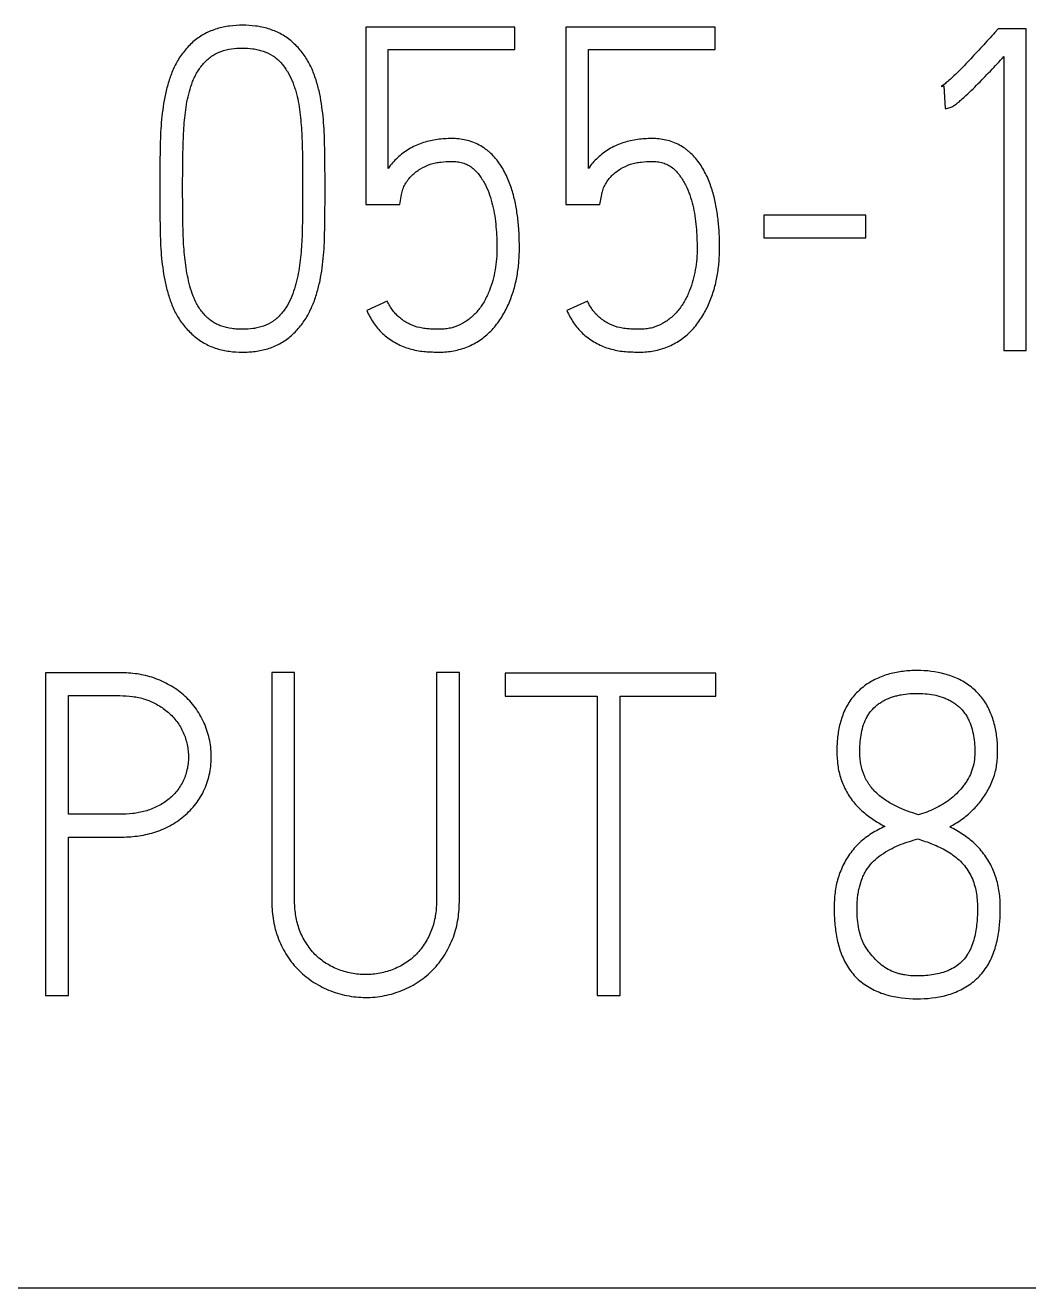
# Model space of a CAD drawing. Extents: x 0 to 420, y 0 to 297.
# Drawn here: x 144.33 to 149.3, y 171.51 to 177.76 of the extents above; entities that cross this region are included whole.
import ezdxf

# ---------------------------------------------------------------- set-up
doc = ezdxf.new("R2010")
doc.units = 0
doc.header["$LTSCALE"] = 23.1
doc.layers.add('10000_FRONT', color=7, linetype='CONTINUOUS')
doc.layers.add('10500_FRONT_LABELING', color=7, linetype='CONTINUOUS')

msp = doc.modelspace()

# ---------------------------------------------------------------- linework, layer by layer
at = {"layer": '10000_FRONT', "color": 7, "linetype": 'CONTINUOUS'}
msp.add_line((89.1666, 171.5061), (160.6666, 171.5061), dxfattribs=at)
at = {"layer": '10500_FRONT_LABELING', "color": 7, "linetype": 'CONTINUOUS'}
for p, q in [((146.016, 177.7536), (146.016, 176.8748)), ((146.755, 177.7536), (146.016, 177.7536)), ((146.755, 177.6426), (146.755, 177.7536)), ((147.0079, 177.7536), (147.0079, 176.8748)), ((147.7469, 177.7536), (147.0079, 177.7536)), ((147.7469, 177.6426), (147.7469, 177.7536)), ((149.1494, 177.7447), (149.1339, 177.7269)), ((149.2892, 177.7447), (149.1494, 177.7447)), ((149.2892, 176.1513), (149.2892, 177.7447)), ((146.1269, 177.0523), (146.1269, 177.6426)), ((146.1269, 177.6426), (146.755, 177.6426)), ((147.1189, 177.0523), (147.1189, 177.6426)), ((147.1189, 177.6426), (147.7469, 177.6426)), ((149.1783, 177.6071), (149.1783, 176.1513)), ((148.8676, 177.4584), (148.8809, 177.4629)), ((148.8809, 177.4629), (148.8876, 177.3497)), ((144.9952, 176.9635), (144.9952, 176.9391)), ((145.1084, 176.9391), (145.1084, 176.9635)), ((145.7031, 176.9635), (145.7031, 176.9391)), ((145.814, 176.9391), (145.814, 176.9635)), ((146.016, 176.8748), (146.1846, 176.8748)), ((146.1846, 176.8748), (146.1935, 176.9236)), ((147.0079, 176.8748), (147.1766, 176.8748)), ((147.1766, 176.8748), (147.1855, 176.9236)), ((147.9888, 176.8215), (147.9888, 176.7083)), ((148.4948, 176.8215), (147.9888, 176.8215)), ((148.4948, 176.7083), (148.4948, 176.8215)), ((147.9888, 176.7083), (148.4948, 176.7083)), ((146.1225, 176.3954), (146.0204, 176.3488)), ((147.1145, 176.3954), (147.0124, 176.3488)), ((149.1783, 176.1513), (149.2892, 176.1513)), ((144.4293, 174.5536), (144.4293, 172.9536)), ((144.7977, 174.5536), (144.4293, 174.5536)), ((145.55, 174.5558), (145.55, 173.4285)), ((145.6631, 174.5558), (145.55, 174.5558)), ((145.6631, 173.4285), (145.6631, 174.5558)), ((146.3666, 174.5558), (146.3666, 173.4285)), ((146.4798, 174.5558), (146.3666, 174.5558)), ((146.4798, 173.4285), (146.4798, 174.5558)), ((146.7061, 174.5513), (146.7061, 174.4382)), ((147.7514, 174.5513), (146.7061, 174.5513)), ((147.7514, 174.4382), (147.7514, 174.5513)), ((144.5425, 173.8523), (144.5425, 174.4404)), ((144.5425, 174.4404), (144.7977, 174.4404)), ((146.7061, 174.4382), (147.1633, 174.4382)), ((147.1633, 174.4382), (147.1633, 172.9536)), ((147.2765, 172.9536), (147.2765, 174.4382)), ((147.2765, 174.4382), (147.7514, 174.4382)), ((144.7977, 173.8523), (144.5425, 173.8523)), ((144.5425, 172.9536), (144.5425, 173.7391)), ((144.5425, 173.7391), (144.7977, 173.7391)), ((144.4293, 172.9536), (144.5425, 172.9536)), ((147.1633, 172.9536), (147.2765, 172.9536))]:
    msp.add_line(p, q, dxfattribs=at)
for points, knots in [([(145.814, 176.9635), (145.814, 177.0058), (145.8138, 177.0481), (145.8128, 177.1327), (145.8124, 177.1749), (145.809, 177.2593), (145.8058, 177.3013), (145.798, 177.3642), (145.7948, 177.3851), (145.7869, 177.4268), (145.7821, 177.4476), (145.7704, 177.489), (145.7637, 177.5094), (145.7479, 177.5491), (145.7387, 177.5685), (145.7223, 177.5964), (145.7164, 177.6055), (145.7041, 177.623), (145.6975, 177.6315), (145.677, 177.656), (145.662, 177.6711), (145.6371, 177.6917), (145.6284, 177.6983), (145.6105, 177.7103), (145.6013, 177.7158), (145.5731, 177.7307), (145.5533, 177.7387), (145.5223, 177.7481), (145.5118, 177.7508), (145.4907, 177.7553), (145.4802, 177.757), (145.4484, 177.7612), (145.4271, 177.7624), (145.3841, 177.7624), (145.3625, 177.7612), (145.32, 177.7555), (145.2991, 177.7512), (145.2684, 177.7418), (145.2582, 177.7382), (145.2382, 177.73), (145.209, 177.7164), (145.1824, 177.6984), (145.1575, 177.6778), (145.1495, 177.6705), (145.1344, 177.6553), (145.1272, 177.6473), (145.1134, 177.6309), (145.1069, 177.6224), (145.0946, 177.6048), (145.0887, 177.5957), (145.0724, 177.5679), (145.0633, 177.5486), (145.0476, 177.5091), (145.0409, 177.4888), (145.032, 177.458), (145.0293, 177.4476), (145.0242, 177.4268), (145.0219, 177.4164), (145.0157, 177.3851), (145.0123, 177.3642), (145.0038, 177.3014), (145.0003, 177.2593), (144.9968, 177.1749), (144.9964, 177.1327), (144.9954, 177.0481), (144.9952, 177.0058), (144.9952, 176.9635)], [0, 0, 0, 0, 0.0625, 0.0625, 0.125, 0.125, 0.1875, 0.1875, 0.21875, 0.21875, 0.25, 0.25, 0.28125, 0.28125, 0.3125, 0.3125, 0.328125, 0.328125, 0.34375, 0.34375, 0.375, 0.375, 0.390625, 0.390625, 0.40625, 0.40625, 0.4375, 0.4375, 0.453125, 0.453125, 0.46875, 0.46875, 0.5, 0.5, 0.53125, 0.53125, 0.5625, 0.5625, 0.578125, 0.578125, 0.59375, 0.625, 0.625, 0.640625, 0.640625, 0.65625, 0.65625, 0.671875, 0.671875, 0.6875, 0.6875, 0.71875, 0.71875, 0.75, 0.75, 0.765625, 0.765625, 0.78125, 0.78125, 0.8125, 0.8125, 0.875, 0.875, 0.9375, 0.9375, 1, 1, 1, 1]), ([(149.1339, 177.7269), (149.1235, 177.7151), (149.1127, 177.7035), (149.0914, 177.6802), (149.0808, 177.6685), (149.0488, 177.6337), (149.0272, 177.6106), (148.9838, 177.5648), (148.962, 177.542), (148.928, 177.5092), (148.9165, 177.4984), (148.8987, 177.4828), (148.8927, 177.4777), (148.8806, 177.4676), (148.8743, 177.4627), (148.8676, 177.4584)], [0, 0, 0, 0, 0.125, 0.125, 0.25, 0.25, 0.5, 0.5, 0.75, 0.75, 0.875, 0.875, 0.9375, 0.9375, 1, 1, 1, 1]), ([(145.1084, 176.9635), (145.1084, 176.9986), (145.1085, 177.0336), (145.1093, 177.1035), (145.1098, 177.1385), (145.1114, 177.191), (145.1121, 177.2085), (145.114, 177.2434), (145.1152, 177.2608), (145.1182, 177.2957), (145.1199, 177.3132), (145.1242, 177.348), (145.1267, 177.3654), (145.1331, 177.3997), (145.137, 177.4166), (145.1461, 177.4501), (145.1514, 177.4667), (145.161, 177.491), (145.1645, 177.4991), (145.1723, 177.5149), (145.1765, 177.5228), (145.1903, 177.5455), (145.2007, 177.5598), (145.2183, 177.5796), (145.2246, 177.586), (145.2378, 177.5979), (145.2447, 177.6034), (145.259, 177.6135), (145.2665, 177.6181), (145.2822, 177.6261), (145.2904, 177.6297), (145.3155, 177.6387), (145.3327, 177.6427), (145.3677, 177.648), (145.3856, 177.6492), (145.4209, 177.6493), (145.4385, 177.6484), (145.4647, 177.6448), (145.4734, 177.6433), (145.4906, 177.6393), (145.4993, 177.6369), (145.5246, 177.6282), (145.5406, 177.6206), (145.5631, 177.606), (145.5703, 177.6006), (145.5838, 177.589), (145.59, 177.5828), (145.6018, 177.5695), (145.6072, 177.5625), (145.6177, 177.548), (145.6226, 177.5406), (145.6365, 177.5179), (145.6444, 177.5021), (145.6546, 177.4777), (145.6578, 177.4694), (145.6636, 177.4526), (145.6663, 177.4441), (145.6737, 177.4186), (145.6778, 177.4014), (145.6844, 177.3669), (145.687, 177.3496), (145.6914, 177.3148), (145.6931, 177.2974), (145.6961, 177.2625), (145.6974, 177.245), (145.6993, 177.2099), (145.7, 177.1923), (145.7016, 177.1396), (145.7021, 177.1044), (145.7029, 177.034), (145.7031, 176.9988), (145.7031, 176.9635)], [0, 0, 0, 0, 0.0625, 0.0625, 0.125, 0.125, 0.15625, 0.15625, 0.1875, 0.1875, 0.21875, 0.21875, 0.25, 0.25, 0.28125, 0.28125, 0.3125, 0.3125, 0.328125, 0.328125, 0.34375, 0.34375, 0.375, 0.375, 0.390625, 0.390625, 0.40625, 0.40625, 0.421875, 0.421875, 0.4375, 0.4375, 0.46875, 0.46875, 0.5, 0.5, 0.53125, 0.53125, 0.546875, 0.546875, 0.5625, 0.5625, 0.59375, 0.59375, 0.609375, 0.609375, 0.625, 0.625, 0.640625, 0.640625, 0.65625, 0.65625, 0.6875, 0.6875, 0.703125, 0.703125, 0.71875, 0.71875, 0.75, 0.75, 0.78125, 0.78125, 0.8125, 0.8125, 0.84375, 0.84375, 0.875, 0.875, 0.9375, 0.9375, 1, 1, 1, 1]), ([(148.8876, 177.3497), (148.8917, 177.3497), (148.8958, 177.3503), (148.9039, 177.3521), (148.9079, 177.353), (148.9157, 177.3559), (148.9193, 177.3577), (148.9264, 177.3618), (148.9299, 177.364), (148.94, 177.3711), (148.9465, 177.3761), (148.9592, 177.3864), (148.9655, 177.3917), (148.9839, 177.4079), (148.9958, 177.4191), (149.0195, 177.4418), (149.0311, 177.4533), (149.0658, 177.4881), (149.0885, 177.5117), (149.1336, 177.5592), (149.156, 177.5831), (149.1783, 177.6071)], [0, 0, 0, 0, 0.03125, 0.03125, 0.0625, 0.0625, 0.09375, 0.09375, 0.125, 0.125, 0.1875, 0.1875, 0.25, 0.25, 0.375, 0.375, 0.5, 0.5, 0.75, 0.75, 1, 1, 1, 1]), ([(146.0204, 176.3488), (146.0302, 176.3277), (146.0411, 176.3074), (146.0602, 176.2787), (146.067, 176.2695), (146.082, 176.2519), (146.09, 176.2434), (146.1072, 176.2275), (146.1162, 176.2202), (146.1348, 176.2064), (146.1444, 176.1999), (146.1642, 176.1879), (146.1744, 176.1824), (146.1956, 176.1726), (146.2066, 176.1683), (146.2287, 176.1608), (146.2398, 176.1576), (146.2624, 176.152), (146.2738, 176.1497), (146.297, 176.1465), (146.3087, 176.1455), (146.3322, 176.1441), (146.3439, 176.1435), (146.3672, 176.1425), (146.3789, 176.1423), (146.4023, 176.1429), (146.4139, 176.1437), (146.4372, 176.1464), (146.4488, 176.1483), (146.472, 176.1532), (146.4834, 176.1563), (146.517, 176.1671), (146.5384, 176.1764), (146.5693, 176.1939), (146.5793, 176.2003), (146.5985, 176.2139), (146.6076, 176.2212), (146.6252, 176.2367), (146.6336, 176.2449), (146.6496, 176.2621), (146.6573, 176.2711), (146.679, 176.2991), (146.6917, 176.3187), (146.7142, 176.3597), (146.724, 176.3809), (146.7413, 176.4248), (146.7485, 176.4471), (146.7604, 176.4922), (146.7651, 176.515), (146.772, 176.5611), (146.7743, 176.5843), (146.7769, 176.6313), (146.7773, 176.6548), (146.7769, 176.7015), (146.7753, 176.7482), (146.7707, 176.7946), (146.7646, 176.8409), (146.7607, 176.864), (146.7508, 176.9099), (146.7448, 176.9328), (146.7301, 176.9775), (146.7215, 176.9993), (146.7061, 177.0312), (146.7005, 177.0416), (146.6886, 177.0619), (146.6822, 177.0717), (146.6618, 177.1001), (146.6465, 177.1177), (146.6243, 177.1374), (146.6197, 177.1412), (146.6103, 177.1485), (146.6055, 177.1519), (146.5909, 177.1618), (146.5807, 177.1677), (146.5596, 177.1782), (146.5485, 177.1828), (146.526, 177.1902), (146.5145, 177.1931), (146.4914, 177.1974), (146.4797, 177.199), (146.456, 177.2008), (146.4441, 177.2011), (146.4206, 177.2008), (146.4089, 177.2002), (146.3855, 177.1983), (146.3738, 177.197), (146.3507, 177.1934), (146.3391, 177.1911), (146.3162, 177.1854), (146.3047, 177.182), (146.2824, 177.1743), (146.2714, 177.1699), (146.2502, 177.1599), (146.2398, 177.1543), (146.2197, 177.1421), (146.2098, 177.1354), (146.1909, 177.1211), (146.1819, 177.1135), (146.1647, 177.0975), (146.1565, 177.089), (146.141, 177.0714), (146.1337, 177.0621), (146.1269, 177.0523)], [0, 0, 0, 0, 0.03125, 0.03125, 0.046875, 0.046875, 0.0625, 0.0625, 0.078125, 0.078125, 0.09375, 0.09375, 0.109375, 0.109375, 0.125, 0.125, 0.140625, 0.140625, 0.15625, 0.15625, 0.171875, 0.171875, 0.1875, 0.1875, 0.203125, 0.203125, 0.21875, 0.21875, 0.234375, 0.234375, 0.25, 0.25, 0.28125, 0.28125, 0.296875, 0.296875, 0.3125, 0.3125, 0.328125, 0.328125, 0.34375, 0.34375, 0.375, 0.375, 0.40625, 0.40625, 0.4375, 0.4375, 0.46875, 0.46875, 0.5, 0.5, 0.53125, 0.53125, 0.5625, 0.59375, 0.59375, 0.625, 0.625, 0.65625, 0.65625, 0.6875, 0.6875, 0.703125, 0.703125, 0.71875, 0.71875, 0.75, 0.75, 0.757812, 0.757812, 0.765625, 0.765625, 0.78125, 0.78125, 0.796875, 0.796875, 0.8125, 0.8125, 0.828125, 0.828125, 0.84375, 0.84375, 0.859375, 0.859375, 0.875, 0.875, 0.890625, 0.890625, 0.90625, 0.90625, 0.921875, 0.921875, 0.9375, 0.9375, 0.953125, 0.953125, 0.96875, 0.96875, 0.984375, 0.984375, 1, 1, 1, 1]), ([(147.0124, 176.3488), (147.0222, 176.3277), (147.033, 176.3074), (147.0521, 176.2787), (147.059, 176.2695), (147.0739, 176.2519), (147.082, 176.2434), (147.0992, 176.2275), (147.1082, 176.2202), (147.1268, 176.2064), (147.1364, 176.1999), (147.1561, 176.1879), (147.1663, 176.1824), (147.1875, 176.1726), (147.1985, 176.1683), (147.2206, 176.1608), (147.2318, 176.1576), (147.2544, 176.152), (147.2658, 176.1497), (147.289, 176.1465), (147.3007, 176.1455), (147.3241, 176.1441), (147.3358, 176.1435), (147.3592, 176.1425), (147.3709, 176.1423), (147.3942, 176.1429), (147.4059, 176.1437), (147.4292, 176.1464), (147.4408, 176.1483), (147.464, 176.1532), (147.4754, 176.1563), (147.5089, 176.1671), (147.5304, 176.1764), (147.5612, 176.1939), (147.5713, 176.2003), (147.5904, 176.2139), (147.5996, 176.2212), (147.6172, 176.2367), (147.6255, 176.2449), (147.6416, 176.2621), (147.6493, 176.2711), (147.671, 176.2991), (147.6836, 176.3187), (147.7062, 176.3597), (147.716, 176.3809), (147.7333, 176.4248), (147.7405, 176.4471), (147.7524, 176.4922), (147.757, 176.515), (147.764, 176.5611), (147.7663, 176.5843), (147.7689, 176.6313), (147.7693, 176.6548), (147.7689, 176.7015), (147.7672, 176.7482), (147.7627, 176.7946), (147.7565, 176.8409), (147.7527, 176.864), (147.7428, 176.9099), (147.7368, 176.9328), (147.7221, 176.9775), (147.7135, 176.9993), (147.698, 177.0312), (147.6925, 177.0416), (147.6805, 177.0619), (147.6742, 177.0717), (147.6538, 177.1001), (147.6384, 177.1177), (147.6162, 177.1374), (147.6116, 177.1412), (147.6023, 177.1485), (147.5975, 177.1519), (147.5828, 177.1618), (147.5727, 177.1677), (147.5515, 177.1782), (147.5404, 177.1828), (147.5179, 177.1902), (147.5065, 177.1931), (147.4833, 177.1974), (147.4716, 177.199), (147.4479, 177.2008), (147.4361, 177.2011), (147.4125, 177.2008), (147.4008, 177.2002), (147.3774, 177.1983), (147.3658, 177.197), (147.3426, 177.1934), (147.3311, 177.1911), (147.3082, 177.1854), (147.2967, 177.182), (147.2743, 177.1743), (147.2634, 177.1699), (147.2421, 177.1599), (147.2318, 177.1543), (147.2117, 177.1421), (147.2018, 177.1354), (147.1828, 177.1211), (147.1738, 177.1135), (147.1567, 177.0975), (147.1485, 177.089), (147.133, 177.0714), (147.1257, 177.0621), (147.1189, 177.0523)], [0, 0, 0, 0, 0.03125, 0.03125, 0.046875, 0.046875, 0.0625, 0.0625, 0.078125, 0.078125, 0.09375, 0.09375, 0.109375, 0.109375, 0.125, 0.125, 0.140625, 0.140625, 0.15625, 0.15625, 0.171875, 0.171875, 0.1875, 0.1875, 0.203125, 0.203125, 0.21875, 0.21875, 0.234375, 0.234375, 0.25, 0.25, 0.28125, 0.28125, 0.296875, 0.296875, 0.3125, 0.3125, 0.328125, 0.328125, 0.34375, 0.34375, 0.375, 0.375, 0.40625, 0.40625, 0.4375, 0.4375, 0.46875, 0.46875, 0.5, 0.5, 0.53125, 0.53125, 0.5625, 0.59375, 0.59375, 0.625, 0.625, 0.65625, 0.65625, 0.6875, 0.6875, 0.703125, 0.703125, 0.71875, 0.71875, 0.75, 0.75, 0.757812, 0.757812, 0.765625, 0.765625, 0.78125, 0.78125, 0.796875, 0.796875, 0.8125, 0.8125, 0.828125, 0.828125, 0.84375, 0.84375, 0.859375, 0.859375, 0.875, 0.875, 0.890625, 0.890625, 0.90625, 0.90625, 0.921875, 0.921875, 0.9375, 0.9375, 0.953125, 0.953125, 0.96875, 0.96875, 0.984375, 0.984375, 1, 1, 1, 1]), ([(146.1935, 176.9236), (146.1939, 176.9282), (146.195, 176.9326), (146.1976, 176.9413), (146.1989, 176.9456), (146.2032, 176.9586), (146.2068, 176.967), (146.2155, 176.9827), (146.2207, 176.9901), (146.2317, 177.0044), (146.2376, 177.0113), (146.2503, 177.024), (146.2571, 177.0299), (146.2715, 177.0408), (146.2791, 177.0457), (146.3022, 177.0597), (146.3183, 177.0675), (146.3439, 177.0761), (146.3527, 177.0785), (146.3704, 177.0822), (146.3793, 177.0836), (146.406, 177.087), (146.4239, 177.0881), (146.4509, 177.0877), (146.4599, 177.0872), (146.4779, 177.0849), (146.4868, 177.0832), (146.4998, 177.0794), (146.504, 177.0779), (146.5125, 177.0746), (146.5166, 177.0727), (146.5288, 177.0665), (146.5363, 177.0616), (146.5504, 177.0505), (146.557, 177.0443), (146.5693, 177.031), (146.575, 177.024), (146.5857, 177.0096), (146.5907, 177.0021), (146.6001, 176.9869), (146.6046, 176.979), (146.617, 176.9549), (146.6237, 176.9383), (146.6354, 176.9046), (146.6403, 176.8875), (146.6488, 176.8528), (146.6523, 176.8351), (146.6576, 176.7997), (146.6595, 176.7819), (146.6626, 176.7465), (146.6637, 176.7287), (146.6656, 176.6932), (146.6663, 176.6754), (146.6661, 176.6398), (146.6654, 176.622), (146.6623, 176.5863), (146.66, 176.5683), (146.6538, 176.533), (146.6499, 176.5155), (146.6404, 176.481), (146.6349, 176.464), (146.6249, 176.4388), (146.6213, 176.4305), (146.6137, 176.4142), (146.6096, 176.4062), (146.5967, 176.3827), (146.5869, 176.3677), (146.5702, 176.3465), (146.5642, 176.3396), (146.5517, 176.3266), (146.5452, 176.3204), (146.5316, 176.3087), (146.5245, 176.3032), (146.5097, 176.2929), (146.502, 176.2881), (146.4782, 176.275), (146.4616, 176.2683), (146.4357, 176.2614), (146.4269, 176.2596), (146.4089, 176.2571), (146.3999, 176.2563), (146.3819, 176.2555), (146.3729, 176.2556), (146.355, 176.2561), (146.3461, 176.2565), (146.3282, 176.2577), (146.3192, 176.2584), (146.3014, 176.2605), (146.2924, 176.2619), (146.2659, 176.2677), (146.249, 176.2736), (146.2248, 176.2853), (146.2169, 176.2897), (146.2017, 176.2994), (146.1944, 176.3047), (146.1804, 176.3158), (146.1737, 176.3218), (146.1612, 176.3347), (146.1553, 176.3416), (146.1392, 176.3634), (146.1304, 176.3791), (146.1225, 176.3954)], [0, 0, 0, 0, 0.007812, 0.007812, 0.015625, 0.015625, 0.03125, 0.03125, 0.046875, 0.046875, 0.0625, 0.0625, 0.078125, 0.078125, 0.09375, 0.09375, 0.125, 0.125, 0.140625, 0.140625, 0.15625, 0.15625, 0.1875, 0.1875, 0.203125, 0.203125, 0.21875, 0.21875, 0.226562, 0.226562, 0.234375, 0.234375, 0.25, 0.25, 0.265625, 0.265625, 0.28125, 0.28125, 0.296875, 0.296875, 0.3125, 0.3125, 0.34375, 0.34375, 0.375, 0.375, 0.40625, 0.40625, 0.4375, 0.4375, 0.46875, 0.46875, 0.5, 0.5, 0.53125, 0.53125, 0.5625, 0.5625, 0.59375, 0.59375, 0.625, 0.625, 0.640625, 0.640625, 0.65625, 0.65625, 0.6875, 0.6875, 0.703125, 0.703125, 0.71875, 0.71875, 0.734375, 0.734375, 0.75, 0.75, 0.78125, 0.78125, 0.796875, 0.796875, 0.8125, 0.8125, 0.828125, 0.828125, 0.84375, 0.84375, 0.859375, 0.859375, 0.875, 0.875, 0.90625, 0.90625, 0.921875, 0.921875, 0.9375, 0.9375, 0.953125, 0.953125, 0.96875, 0.96875, 1, 1, 1, 1]), ([(147.1855, 176.9236), (147.1858, 176.9282), (147.187, 176.9326), (147.1895, 176.9413), (147.1909, 176.9456), (147.1952, 176.9586), (147.1987, 176.967), (147.2075, 176.9827), (147.2126, 176.9901), (147.2236, 177.0044), (147.2296, 177.0113), (147.2423, 177.024), (147.249, 177.0299), (147.2634, 177.0408), (147.271, 177.0457), (147.2941, 177.0597), (147.3102, 177.0675), (147.3358, 177.0761), (147.3447, 177.0785), (147.3624, 177.0822), (147.3712, 177.0836), (147.3979, 177.087), (147.4158, 177.0881), (147.4428, 177.0877), (147.4519, 177.0872), (147.4699, 177.0849), (147.4787, 177.0832), (147.4917, 177.0794), (147.496, 177.0779), (147.5044, 177.0746), (147.5086, 177.0727), (147.5207, 177.0665), (147.5282, 177.0616), (147.5423, 177.0505), (147.549, 177.0443), (147.5613, 177.031), (147.567, 177.024), (147.5776, 177.0096), (147.5826, 177.0021), (147.5921, 176.9869), (147.5965, 176.979), (147.6089, 176.9549), (147.6157, 176.9383), (147.6273, 176.9046), (147.6322, 176.8875), (147.6407, 176.8528), (147.6443, 176.8351), (147.6496, 176.7997), (147.6515, 176.7819), (147.6545, 176.7465), (147.6557, 176.7287), (147.6576, 176.6932), (147.6582, 176.6754), (147.6581, 176.6398), (147.6573, 176.622), (147.6543, 176.5863), (147.652, 176.5683), (147.6457, 176.533), (147.6418, 176.5155), (147.6324, 176.481), (147.6268, 176.464), (147.6169, 176.4388), (147.6133, 176.4305), (147.6057, 176.4142), (147.6016, 176.4062), (147.5886, 176.3827), (147.5789, 176.3677), (147.5621, 176.3465), (147.5562, 176.3396), (147.5437, 176.3266), (147.5371, 176.3204), (147.5235, 176.3087), (147.5165, 176.3032), (147.5017, 176.2929), (147.494, 176.2881), (147.4702, 176.275), (147.4536, 176.2683), (147.4277, 176.2614), (147.4188, 176.2596), (147.4009, 176.2571), (147.3918, 176.2563), (147.3739, 176.2555), (147.3649, 176.2556), (147.347, 176.2561), (147.338, 176.2565), (147.3201, 176.2577), (147.3112, 176.2584), (147.2933, 176.2605), (147.2843, 176.2619), (147.2578, 176.2677), (147.241, 176.2736), (147.2167, 176.2853), (147.2088, 176.2897), (147.1936, 176.2994), (147.1863, 176.3047), (147.1723, 176.3158), (147.1657, 176.3218), (147.1531, 176.3347), (147.1472, 176.3416), (147.1311, 176.3634), (147.1223, 176.3791), (147.1145, 176.3954)], [0, 0, 0, 0, 0.007812, 0.007812, 0.015625, 0.015625, 0.03125, 0.03125, 0.046875, 0.046875, 0.0625, 0.0625, 0.078125, 0.078125, 0.09375, 0.09375, 0.125, 0.125, 0.140625, 0.140625, 0.15625, 0.15625, 0.1875, 0.1875, 0.203125, 0.203125, 0.21875, 0.21875, 0.226562, 0.226562, 0.234375, 0.234375, 0.25, 0.25, 0.265625, 0.265625, 0.28125, 0.28125, 0.296875, 0.296875, 0.3125, 0.3125, 0.34375, 0.34375, 0.375, 0.375, 0.40625, 0.40625, 0.4375, 0.4375, 0.46875, 0.46875, 0.5, 0.5, 0.53125, 0.53125, 0.5625, 0.5625, 0.59375, 0.59375, 0.625, 0.625, 0.640625, 0.640625, 0.65625, 0.65625, 0.6875, 0.6875, 0.703125, 0.703125, 0.71875, 0.71875, 0.734375, 0.734375, 0.75, 0.75, 0.78125, 0.78125, 0.796875, 0.796875, 0.8125, 0.8125, 0.828125, 0.828125, 0.84375, 0.84375, 0.859375, 0.859375, 0.875, 0.875, 0.90625, 0.90625, 0.921875, 0.921875, 0.9375, 0.9375, 0.953125, 0.953125, 0.96875, 0.96875, 1, 1, 1, 1]), ([(144.9952, 176.9391), (144.9952, 176.897), (144.9954, 176.8549), (144.9964, 176.7707), (144.9968, 176.7287), (145.0004, 176.6447), (145.0039, 176.6029), (145.0123, 176.5404), (145.0157, 176.5196), (145.024, 176.4781), (145.029, 176.4574), (145.0408, 176.4163), (145.0475, 176.3959), (145.0633, 176.3564), (145.0724, 176.3371), (145.0889, 176.3094), (145.0948, 176.3004), (145.1074, 176.2831), (145.114, 176.2747), (145.1279, 176.2587), (145.1351, 176.2509), (145.1502, 176.2359), (145.1581, 176.2287), (145.1744, 176.2149), (145.1829, 176.2082), (145.2004, 176.1959), (145.2095, 176.1902), (145.2374, 176.1748), (145.2571, 176.1667), (145.2983, 176.154), (145.3191, 176.1496), (145.3612, 176.1438), (145.3825, 176.1425), (145.4146, 176.1424), (145.4253, 176.1427), (145.4467, 176.144), (145.4572, 176.145), (145.4888, 176.1491), (145.5095, 176.1534), (145.54, 176.1627), (145.5501, 176.1663), (145.57, 176.1745), (145.5797, 176.1791), (145.6078, 176.1944), (145.6253, 176.2065), (145.6498, 176.2273), (145.6577, 176.2346), (145.6728, 176.2498), (145.68, 176.2577), (145.6937, 176.2741), (145.7002, 176.2825), (145.7126, 176.2999), (145.7185, 176.3089), (145.735, 176.3366), (145.7443, 176.3557), (145.7605, 176.3949), (145.7674, 176.4149), (145.7796, 176.4557), (145.7848, 176.4765), (145.7933, 176.5182), (145.7967, 176.539), (145.8053, 176.6018), (145.8088, 176.6438), (145.8124, 176.7281), (145.8128, 176.7703), (145.8138, 176.8547), (145.814, 176.8969), (145.814, 176.9391)], [0, 0, 0, 0, 0.0625, 0.0625, 0.125, 0.125, 0.1875, 0.1875, 0.21875, 0.21875, 0.25, 0.25, 0.28125, 0.28125, 0.3125, 0.3125, 0.328125, 0.328125, 0.34375, 0.34375, 0.359375, 0.359375, 0.375, 0.375, 0.390625, 0.390625, 0.40625, 0.40625, 0.4375, 0.4375, 0.46875, 0.46875, 0.5, 0.5, 0.515625, 0.515625, 0.53125, 0.53125, 0.5625, 0.5625, 0.578125, 0.578125, 0.59375, 0.59375, 0.625, 0.625, 0.640625, 0.640625, 0.65625, 0.65625, 0.671875, 0.671875, 0.6875, 0.6875, 0.71875, 0.71875, 0.75, 0.75, 0.78125, 0.78125, 0.8125, 0.8125, 0.875, 0.875, 0.9375, 0.9375, 1, 1, 1, 1]), ([(145.7031, 176.9391), (145.7031, 176.9041), (145.7029, 176.8691), (145.702, 176.7991), (145.7016, 176.7641), (145.6999, 176.7116), (145.6991, 176.6941), (145.6969, 176.6591), (145.6955, 176.6417), (145.6905, 176.5893), (145.6859, 176.5544), (145.6753, 176.503), (145.6711, 176.4859), (145.6614, 176.4522), (145.6558, 176.4356), (145.6427, 176.4033), (145.6351, 176.3876), (145.6215, 176.3651), (145.6166, 176.3578), (145.6062, 176.3435), (145.6007, 176.3366), (145.5891, 176.3234), (145.5829, 176.3172), (145.5698, 176.3055), (145.5627, 176.3), (145.5408, 176.285), (145.5252, 176.2773), (145.5002, 176.2685), (145.4917, 176.266), (145.4745, 176.2619), (145.4486, 176.2571), (145.4223, 176.2556), (145.3959, 176.2557), (145.387, 176.2559), (145.3695, 176.2571), (145.3608, 176.258), (145.3349, 176.2618), (145.3179, 176.2656), (145.2929, 176.2743), (145.2847, 176.2777), (145.2688, 176.2856), (145.2612, 176.29), (145.2467, 176.2999), (145.2397, 176.3053), (145.2265, 176.317), (145.2202, 176.3234), (145.2086, 176.3366), (145.2031, 176.3435), (145.1929, 176.3577), (145.1881, 176.365), (145.1791, 176.3802), (145.1749, 176.388), (145.1673, 176.404), (145.1638, 176.412), (145.1543, 176.4366), (145.1491, 176.4532), (145.1397, 176.487), (145.1357, 176.5041), (145.1253, 176.5559), (145.1209, 176.5905), (145.1158, 176.6426), (145.1145, 176.66), (145.1123, 176.6948), (145.1116, 176.7123), (145.1099, 176.7646), (145.1094, 176.7995), (145.1086, 176.8693), (145.1084, 176.9042), (145.1084, 176.9391)], [0, 0, 0, 0, 0.0625, 0.0625, 0.125, 0.125, 0.15625, 0.15625, 0.1875, 0.1875, 0.25, 0.25, 0.28125, 0.28125, 0.3125, 0.3125, 0.34375, 0.34375, 0.359375, 0.359375, 0.375, 0.375, 0.390625, 0.390625, 0.40625, 0.40625, 0.4375, 0.4375, 0.453125, 0.453125, 0.46875, 0.5, 0.5, 0.515625, 0.515625, 0.53125, 0.53125, 0.5625, 0.5625, 0.578125, 0.578125, 0.59375, 0.59375, 0.609375, 0.609375, 0.625, 0.625, 0.640625, 0.640625, 0.65625, 0.65625, 0.671875, 0.671875, 0.6875, 0.6875, 0.71875, 0.71875, 0.75, 0.75, 0.8125, 0.8125, 0.84375, 0.84375, 0.875, 0.875, 0.9375, 0.9375, 1, 1, 1, 1]), ([(144.7977, 173.7391), (144.8262, 173.7391), (144.8545, 173.7408), (144.9105, 173.7482), (144.9382, 173.754), (144.9791, 173.7665), (144.9926, 173.7713), (145.0189, 173.7822), (145.0317, 173.7882), (145.0566, 173.8016), (145.0687, 173.8089), (145.0922, 173.8249), (145.1037, 173.8336), (145.1363, 173.8611), (145.156, 173.8814), (145.182, 173.915), (145.19, 173.9268), (145.2047, 173.9514), (145.2112, 173.9641), (145.2285, 174.0029), (145.2371, 174.0299), (145.2483, 174.0861), (145.2508, 174.1143), (145.2501, 174.1569), (145.2492, 174.1711), (145.2458, 174.1995), (145.2433, 174.2136), (145.234, 174.255), (145.2251, 174.2819), (145.2075, 174.321), (145.2009, 174.3337), (145.1865, 174.3581), (145.1787, 174.3699), (145.1619, 174.3925), (145.1529, 174.4034), (145.1337, 174.4244), (145.1234, 174.4344), (145.0913, 174.4626), (145.068, 174.4786), (145.0309, 174.4997), (145.0182, 174.5062), (144.9922, 174.518), (144.979, 174.5232), (144.9389, 174.537), (144.9114, 174.5435), (144.8548, 174.5517), (144.8263, 174.5536), (144.7977, 174.5536)], [0, 0, 0, 0, 0.0625, 0.0625, 0.125, 0.125, 0.15625, 0.15625, 0.1875, 0.1875, 0.21875, 0.21875, 0.25, 0.25, 0.3125, 0.3125, 0.34375, 0.34375, 0.375, 0.375, 0.4375, 0.4375, 0.5, 0.5, 0.53125, 0.53125, 0.5625, 0.5625, 0.625, 0.625, 0.65625, 0.65625, 0.6875, 0.6875, 0.71875, 0.71875, 0.75, 0.75, 0.8125, 0.8125, 0.84375, 0.84375, 0.875, 0.875, 0.9375, 0.9375, 1, 1, 1, 1]), ([(148.9097, 173.7902), (148.9303, 173.8012), (148.9498, 173.8134), (148.9871, 173.8403), (149.0048, 173.855), (149.0298, 173.8791), (149.0378, 173.8876), (149.0532, 173.9049), (149.0605, 173.9139), (149.0813, 173.9415), (149.0936, 173.9609), (149.1097, 173.9916), (149.1147, 174.0022), (149.1236, 174.0236), (149.1314, 174.0453), (149.1371, 174.0674), (149.1417, 174.0899), (149.1434, 174.1012), (149.1458, 174.1242), (149.1466, 174.1358), (149.1474, 174.159), (149.1474, 174.1705), (149.1464, 174.2051), (149.1444, 174.2279), (149.1374, 174.2733), (149.1325, 174.2958), (149.1224, 174.3292), (149.1186, 174.3402), (149.11, 174.3617), (149.1004, 174.3826), (149.0885, 174.4025), (149.0755, 174.4218), (149.0684, 174.4311), (149.0459, 174.4576), (149.0291, 174.4733), (149.0013, 174.4943), (148.9916, 174.5009), (148.9717, 174.5129), (148.9615, 174.5184), (148.9406, 174.5283), (148.9299, 174.5328), (148.9081, 174.5409), (148.897, 174.5444), (148.8409, 174.5598), (148.7951, 174.5646), (148.7371, 174.5647), (148.7254, 174.5644), (148.7023, 174.5631), (148.6908, 174.5621), (148.6566, 174.558), (148.6341, 174.5538), (148.6008, 174.5447), (148.5898, 174.5412), (148.5679, 174.5332), (148.5571, 174.5286), (148.5256, 174.5137), (148.5058, 174.5019), (148.4779, 174.4812), (148.4688, 174.4737), (148.4518, 174.4578), (148.4437, 174.4495), (148.4212, 174.4233), (148.4081, 174.4043), (148.3861, 174.3629), (148.3777, 174.3414), (148.3644, 174.2969), (148.3596, 174.274), (148.353, 174.2282), (148.3513, 174.2053), (148.3502, 174.1593), (148.3506, 174.1363), (148.354, 174.1016), (148.3556, 174.09), (148.3597, 174.0672), (148.3624, 174.0559), (148.3718, 174.0227), (148.3802, 174.0011), (148.3956, 173.9698), (148.4012, 173.9595), (148.4134, 173.9399), (148.4199, 173.9305), (148.4339, 173.9122), (148.4413, 173.9034), (148.457, 173.8863), (148.4652, 173.878), (148.4909, 173.8546), (148.5095, 173.8409), (148.5477, 173.8152), (148.5674, 173.8032), (148.588, 173.7924)], [0, 0, 0, 0, 0.03125, 0.03125, 0.0625, 0.0625, 0.078125, 0.078125, 0.09375, 0.09375, 0.125, 0.125, 0.140625, 0.140625, 0.15625, 0.171875, 0.171875, 0.1875, 0.1875, 0.203125, 0.203125, 0.21875, 0.21875, 0.25, 0.25, 0.28125, 0.28125, 0.296875, 0.296875, 0.3125, 0.328125, 0.328125, 0.34375, 0.34375, 0.375, 0.375, 0.390625, 0.390625, 0.40625, 0.40625, 0.421875, 0.421875, 0.4375, 0.4375, 0.5, 0.5, 0.515625, 0.515625, 0.53125, 0.53125, 0.5625, 0.5625, 0.578125, 0.578125, 0.59375, 0.59375, 0.625, 0.625, 0.640625, 0.640625, 0.65625, 0.65625, 0.6875, 0.6875, 0.71875, 0.71875, 0.75, 0.75, 0.78125, 0.78125, 0.8125, 0.8125, 0.828125, 0.828125, 0.84375, 0.84375, 0.875, 0.875, 0.890625, 0.890625, 0.90625, 0.90625, 0.921875, 0.921875, 0.9375, 0.9375, 0.96875, 0.96875, 1, 1, 1, 1]), ([(144.7977, 174.4404), (144.8188, 174.4404), (144.8397, 174.4391), (144.881, 174.4335), (144.9015, 174.4291), (144.9417, 174.4159), (144.9609, 174.4075), (144.9884, 174.3925), (144.9974, 174.3871), (145.0148, 174.3754), (145.0234, 174.3691), (145.0476, 174.3489), (145.0622, 174.3341), (145.0816, 174.3095), (145.0876, 174.301), (145.0988, 174.2831), (145.1038, 174.2738), (145.1172, 174.2454), (145.1241, 174.2257), (145.1314, 174.195), (145.1334, 174.1846), (145.1361, 174.1638), (145.1369, 174.1534), (145.1374, 174.1326), (145.137, 174.1221), (145.1352, 174.1012), (145.1337, 174.0907), (145.1274, 174.0599), (145.1211, 174.04), (145.1082, 174.0113), (145.1032, 174.0019), (145.0921, 173.984), (145.0861, 173.9755), (145.073, 173.9593), (145.0659, 173.9516), (145.0509, 173.9369), (145.0429, 173.93), (145.018, 173.9106), (145, 173.8998), (144.9717, 173.8858), (144.962, 173.8815), (144.9425, 173.8739), (144.9326, 173.8706), (144.9125, 173.8649), (144.9023, 173.8625), (144.8817, 173.8585), (144.8712, 173.857), (144.8398, 173.8533), (144.8188, 173.8523), (144.7977, 173.8523)], [0, 0, 0, 0, 0.0625, 0.0625, 0.125, 0.125, 0.1875, 0.1875, 0.21875, 0.21875, 0.25, 0.25, 0.3125, 0.3125, 0.34375, 0.34375, 0.375, 0.375, 0.4375, 0.4375, 0.46875, 0.46875, 0.5, 0.5, 0.53125, 0.53125, 0.5625, 0.5625, 0.625, 0.625, 0.65625, 0.65625, 0.6875, 0.6875, 0.71875, 0.71875, 0.75, 0.75, 0.8125, 0.8125, 0.84375, 0.84375, 0.875, 0.875, 0.90625, 0.90625, 0.9375, 0.9375, 1, 1, 1, 1]), ([(148.4637, 174.1586), (148.4643, 174.1875), (148.4658, 174.2163), (148.4726, 174.259), (148.4757, 174.2732), (148.4841, 174.3011), (148.4893, 174.3145), (148.4991, 174.3339), (148.5027, 174.3401), (148.5106, 174.3524), (148.5149, 174.3583), (148.5285, 174.3751), (148.5387, 174.3853), (148.5559, 174.3987), (148.5619, 174.4029), (148.5742, 174.4107), (148.5805, 174.4142), (148.5997, 174.4241), (148.6131, 174.4296), (148.6338, 174.4364), (148.6408, 174.4384), (148.6549, 174.4419), (148.6761, 174.4465), (148.6975, 174.4492), (148.7262, 174.4513), (148.7407, 174.4516), (148.7697, 174.4512), (148.7841, 174.4504), (148.827, 174.4458), (148.8549, 174.4397), (148.8888, 174.4267), (148.8956, 174.4238), (148.9087, 174.4175), (148.9215, 174.4107), (148.9336, 174.4028), (148.9453, 174.3942), (148.951, 174.3896), (148.9672, 174.3748), (148.9767, 174.364), (148.9893, 174.3464), (148.9932, 174.3402), (149.0003, 174.3275), (149.0036, 174.321), (149.0123, 174.3011), (149.0169, 174.2874), (149.0242, 174.2595), (149.0271, 174.2452), (149.0336, 174.2023), (149.0351, 174.1736), (149.0328, 174.1306), (149.0313, 174.1163), (149.0256, 174.0876), (149.0214, 174.0737), (149.0109, 174.0469), (149.0044, 174.034), (148.9933, 174.0152), (148.9893, 174.0091), (148.981, 173.9972), (148.9766, 173.9914), (148.9631, 173.9746), (148.9533, 173.964), (148.9326, 173.9439), (148.9216, 173.9343), (148.887, 173.9078), (148.8622, 173.8929), (148.823, 173.8742), (148.8095, 173.8685), (148.7823, 173.8584), (148.7684, 173.854), (148.7544, 173.8501)], [0, 0, 0, 0, 0.0625, 0.0625, 0.09375, 0.09375, 0.125, 0.125, 0.140625, 0.140625, 0.15625, 0.15625, 0.1875, 0.1875, 0.203125, 0.203125, 0.21875, 0.21875, 0.25, 0.25, 0.265625, 0.265625, 0.28125, 0.3125, 0.3125, 0.34375, 0.34375, 0.375, 0.375, 0.4375, 0.4375, 0.453125, 0.453125, 0.46875, 0.484375, 0.484375, 0.5, 0.5, 0.53125, 0.53125, 0.546875, 0.546875, 0.5625, 0.5625, 0.59375, 0.59375, 0.625, 0.625, 0.6875, 0.6875, 0.71875, 0.71875, 0.75, 0.75, 0.78125, 0.78125, 0.796875, 0.796875, 0.8125, 0.8125, 0.84375, 0.84375, 0.875, 0.875, 0.9375, 0.9375, 0.96875, 0.96875, 1, 1, 1, 1]), ([(148.7544, 173.8501), (148.7177, 173.8613), (148.6816, 173.8742), (148.6298, 173.8992), (148.613, 173.9084), (148.581, 173.9291), (148.5658, 173.9405), (148.5444, 173.9598), (148.5376, 173.9667), (148.5249, 173.981), (148.513, 173.9958), (148.5028, 174.012), (148.4935, 174.0288), (148.4893, 174.0375), (148.4784, 174.0641), (148.473, 174.0824), (148.4676, 174.1106), (148.4662, 174.1202), (148.4643, 174.1393), (148.4638, 174.1489), (148.4637, 174.1586)], [0, 0, 0, 0, 0.25, 0.25, 0.375, 0.375, 0.5, 0.5, 0.5625, 0.5625, 0.625, 0.6875, 0.6875, 0.75, 0.75, 0.875, 0.875, 0.9375, 0.9375, 1, 1, 1, 1]), ([(148.588, 173.7924), (148.565, 173.782), (148.5432, 173.7699), (148.5013, 173.7432), (148.4812, 173.7285), (148.4536, 173.7028), (148.4448, 173.6936), (148.4284, 173.6746), (148.4207, 173.6647), (148.3993, 173.6342), (148.3872, 173.6125), (148.3717, 173.5781), (148.3669, 173.5664), (148.3585, 173.5427), (148.3548, 173.5308), (148.3455, 173.4945), (148.3416, 173.4698), (148.3384, 173.4321), (148.3378, 173.4195), (148.3371, 173.3946), (148.3371, 173.3821), (148.3378, 173.3447), (148.3393, 173.3199), (148.3448, 173.2705), (148.3488, 173.246), (148.3572, 173.2093), (148.3605, 173.1971), (148.368, 173.1729), (148.3723, 173.1611), (148.382, 173.1379), (148.3874, 173.1266), (148.3994, 173.1045), (148.4061, 173.0938), (148.4281, 173.0627), (148.4449, 173.0441), (148.4734, 173.0197), (148.4835, 173.012), (148.5046, 172.9979), (148.5155, 172.9915), (148.5378, 172.9799), (148.5493, 172.9747), (148.5727, 172.9654), (148.5848, 172.9613), (148.6454, 172.9435), (148.6953, 172.9382), (148.7964, 172.9379), (148.8462, 172.9428), (148.9069, 172.9596), (148.9191, 172.9635), (148.9427, 172.9724), (148.9543, 172.9774), (148.9768, 172.9886), (148.9877, 172.9948), (149.009, 173.0084), (149.0193, 173.0159), (149.0486, 173.04), (149.0658, 173.0582), (149.0882, 173.0885), (149.0951, 173.0992), (149.1077, 173.1212), (149.1133, 173.1324), (149.1284, 173.1669), (149.136, 173.1908), (149.148, 173.24), (149.1522, 173.2647), (149.1582, 173.3143), (149.1598, 173.3392), (149.1606, 173.3767), (149.1606, 173.3893), (149.16, 173.4143), (149.1595, 173.4269), (149.1563, 173.4646), (149.1524, 173.4894), (149.1431, 173.5257), (149.1395, 173.5376), (149.131, 173.5613), (149.1262, 173.573), (149.1157, 173.5959), (149.11, 173.6071), (149.0975, 173.6288), (149.0908, 173.6392), (149.0762, 173.6595), (149.0684, 173.6693), (149.0519, 173.6883), (149.0432, 173.6975), (149.0158, 173.7235), (148.9958, 173.7384), (148.954, 173.7661), (148.9323, 173.779), (148.9097, 173.7902)], [0, 0, 0, 0, 0.03125, 0.03125, 0.0625, 0.0625, 0.078125, 0.078125, 0.09375, 0.09375, 0.125, 0.125, 0.140625, 0.140625, 0.15625, 0.15625, 0.1875, 0.1875, 0.203125, 0.203125, 0.21875, 0.21875, 0.25, 0.25, 0.28125, 0.28125, 0.296875, 0.296875, 0.3125, 0.3125, 0.328125, 0.328125, 0.34375, 0.34375, 0.375, 0.375, 0.390625, 0.390625, 0.40625, 0.40625, 0.421875, 0.421875, 0.4375, 0.4375, 0.5, 0.5, 0.5625, 0.5625, 0.578125, 0.578125, 0.59375, 0.59375, 0.609375, 0.609375, 0.625, 0.625, 0.65625, 0.65625, 0.671875, 0.671875, 0.6875, 0.6875, 0.71875, 0.71875, 0.75, 0.75, 0.78125, 0.78125, 0.796875, 0.796875, 0.8125, 0.8125, 0.84375, 0.84375, 0.859375, 0.859375, 0.875, 0.875, 0.890625, 0.890625, 0.90625, 0.90625, 0.921875, 0.921875, 0.9375, 0.9375, 0.96875, 0.96875, 1, 1, 1, 1]), ([(148.5502, 173.1244), (148.5385, 173.1361), (148.5275, 173.1482), (148.5117, 173.1671), (148.5066, 173.1735), (148.4971, 173.1868), (148.4927, 173.1937), (148.4847, 173.2081), (148.481, 173.2157), (148.4744, 173.2309), (148.4716, 173.2386), (148.4639, 173.2621), (148.4601, 173.278), (148.4544, 173.3104), (148.4526, 173.327), (148.4506, 173.36), (148.4502, 173.3765), (148.4507, 173.4093), (148.4516, 173.4258), (148.4543, 173.4503), (148.4555, 173.4585), (148.4583, 173.4748), (148.46, 173.483), (148.466, 173.5072), (148.471, 173.5229), (148.4807, 173.5457), (148.4843, 173.5532), (148.4922, 173.5678), (148.4965, 173.575), (148.5103, 173.5956), (148.5208, 173.6083), (148.5442, 173.6316), (148.5572, 173.6423), (148.5977, 173.671), (148.627, 173.6862), (148.6884, 173.7115), (148.7201, 173.7215), (148.7522, 173.7303)], [0, 0, 0, 0, 0.0625, 0.0625, 0.09375, 0.09375, 0.125, 0.125, 0.15625, 0.15625, 0.1875, 0.1875, 0.25, 0.25, 0.3125, 0.3125, 0.375, 0.375, 0.4375, 0.4375, 0.46875, 0.46875, 0.5, 0.5, 0.5625, 0.5625, 0.59375, 0.59375, 0.625, 0.625, 0.6875, 0.6875, 0.75, 0.75, 0.875, 0.875, 1, 1, 1, 1]), ([(148.7522, 173.7303), (148.7768, 173.7227), (148.801, 173.7144), (148.8483, 173.6951), (148.8714, 173.6841), (148.9047, 173.6646), (148.9155, 173.6576), (148.9364, 173.6425), (148.9464, 173.6345), (148.9653, 173.6172), (148.9742, 173.6079), (148.9906, 173.5879), (148.998, 173.5773), (149.0111, 173.5554), (149.0169, 173.544), (149.0268, 173.5204), (149.031, 173.5081), (149.0411, 173.4709), (149.0447, 173.4456), (149.0471, 173.4072), (149.0474, 173.3943), (149.0474, 173.3686), (149.047, 173.3558), (149.0449, 173.3175), (149.042, 173.2921), (149.035, 173.2543), (149.0322, 173.2417), (149.0253, 173.2168), (149.0191, 173.1986), (149.011, 173.1811), (149.0052, 173.1696), (149.002, 173.164), (148.9917, 173.1475), (148.984, 173.1373), (148.9665, 173.1185), (148.9566, 173.11), (148.9356, 173.0951), (148.9245, 173.0886), (148.9071, 173.0802), (148.9011, 173.0776), (148.8891, 173.0729), (148.8709, 173.0665), (148.8523, 173.0618), (148.8146, 173.0544), (148.7888, 173.0518), (148.7504, 173.051), (148.7376, 173.0512), (148.7122, 173.0527), (148.6995, 173.054), (148.6805, 173.0572), (148.6742, 173.0585), (148.6616, 173.0614), (148.6553, 173.0632), (148.6368, 173.069), (148.6248, 173.0738), (148.6017, 173.085), (148.5905, 173.0916), (148.5692, 173.1067), (148.5594, 173.1151), (148.5502, 173.1244)], [0, 0, 0, 0, 0.0625, 0.0625, 0.125, 0.125, 0.15625, 0.15625, 0.1875, 0.1875, 0.21875, 0.21875, 0.25, 0.25, 0.28125, 0.28125, 0.3125, 0.3125, 0.375, 0.375, 0.40625, 0.40625, 0.4375, 0.4375, 0.5, 0.5, 0.53125, 0.53125, 0.5625, 0.578125, 0.578125, 0.59375, 0.59375, 0.625, 0.625, 0.65625, 0.65625, 0.6875, 0.6875, 0.703125, 0.703125, 0.71875, 0.75, 0.75, 0.8125, 0.8125, 0.84375, 0.84375, 0.875, 0.875, 0.890625, 0.890625, 0.90625, 0.90625, 0.9375, 0.9375, 0.96875, 0.96875, 1, 1, 1, 1]), ([(145.55, 173.4285), (145.55, 173.397), (145.552, 173.3659), (145.559, 173.3198), (145.562, 173.3045), (145.5677, 173.2818), (145.5698, 173.2742), (145.5744, 173.2592), (145.577, 173.2517), (145.5905, 173.2148), (145.6042, 173.1869), (145.6286, 173.1473), (145.6374, 173.1344), (145.6564, 173.1096), (145.6668, 173.0975), (145.6994, 173.0636), (145.7233, 173.0436), (145.7621, 173.0172), (145.7756, 173.0089), (145.8033, 172.994), (145.8175, 172.9873), (145.8608, 172.9695), (145.8907, 172.9604), (145.9526, 172.9479), (145.9837, 172.9448), (146.0305, 172.9446), (146.0461, 172.9454), (146.0773, 172.9484), (146.093, 172.9507), (146.1392, 172.9598), (146.169, 172.9687), (146.2125, 172.9864), (146.2268, 172.9931), (146.2546, 173.008), (146.2679, 173.0161), (146.3065, 173.0424), (146.3303, 173.0625), (146.3574, 173.0909), (146.3627, 173.0968), (146.3729, 173.1088), (146.3778, 173.1149), (146.3921, 173.1336), (146.4008, 173.1465), (146.4171, 173.173), (146.4247, 173.1867), (146.4384, 173.2149), (146.4446, 173.2294), (146.4554, 173.2588), (146.46, 173.2737), (146.4676, 173.3039), (146.4706, 173.3192), (146.4753, 173.35), (146.477, 173.3657), (146.4793, 173.397), (146.4798, 173.4127), (146.4798, 173.4285)], [0, 0, 0, 0, 0.0625, 0.0625, 0.09375, 0.09375, 0.109375, 0.109375, 0.125, 0.125, 0.1875, 0.1875, 0.21875, 0.21875, 0.25, 0.25, 0.3125, 0.3125, 0.34375, 0.34375, 0.375, 0.375, 0.4375, 0.4375, 0.5, 0.5, 0.53125, 0.53125, 0.5625, 0.5625, 0.625, 0.625, 0.65625, 0.65625, 0.6875, 0.6875, 0.75, 0.75, 0.765625, 0.765625, 0.78125, 0.78125, 0.8125, 0.8125, 0.84375, 0.84375, 0.875, 0.875, 0.90625, 0.90625, 0.9375, 0.9375, 0.96875, 0.96875, 1, 1, 1, 1]), ([(146.3666, 173.4285), (146.3666, 173.4045), (146.3651, 173.3808), (146.3585, 173.3341), (146.3533, 173.3111), (146.3415, 173.2772), (146.337, 173.266), (146.3269, 173.2443), (146.3213, 173.2337), (146.3092, 173.2132), (146.3027, 173.2032), (146.2886, 173.1839), (146.2809, 173.1746), (146.2563, 173.1481), (146.2383, 173.1327), (146.2088, 173.1124), (146.1985, 173.1062), (146.1773, 173.0948), (146.1664, 173.0898), (146.1331, 173.0764), (146.1101, 173.0697), (146.0629, 173.0602), (146.0392, 173.0578), (146.0035, 173.0579), (145.9916, 173.0585), (145.9677, 173.0608), (145.9557, 173.0626), (145.9205, 173.0695), (145.8976, 173.0761), (145.8643, 173.0893), (145.8533, 173.0944), (145.8321, 173.1057), (145.8219, 173.1119), (145.7925, 173.1319), (145.7744, 173.1473), (145.7498, 173.1735), (145.742, 173.1829), (145.7278, 173.2021), (145.7213, 173.2121), (145.7091, 173.2326), (145.7035, 173.2431), (145.6933, 173.2648), (145.6887, 173.276), (145.6768, 173.3099), (145.6714, 173.333), (145.6663, 173.3685), (145.6651, 173.3805), (145.6635, 173.4044), (145.6631, 173.4164), (145.6631, 173.4285)], [0, 0, 0, 0, 0.0625, 0.0625, 0.125, 0.125, 0.15625, 0.15625, 0.1875, 0.1875, 0.21875, 0.21875, 0.25, 0.25, 0.3125, 0.3125, 0.34375, 0.34375, 0.375, 0.375, 0.4375, 0.4375, 0.5, 0.5, 0.53125, 0.53125, 0.5625, 0.5625, 0.625, 0.625, 0.65625, 0.65625, 0.6875, 0.6875, 0.75, 0.75, 0.78125, 0.78125, 0.8125, 0.8125, 0.84375, 0.84375, 0.875, 0.875, 0.9375, 0.9375, 0.96875, 0.96875, 1, 1, 1, 1])]:
    msp.add_open_spline(points, degree=3, knots=knots, dxfattribs=at)

doc.saveas('drawing.dxf')
